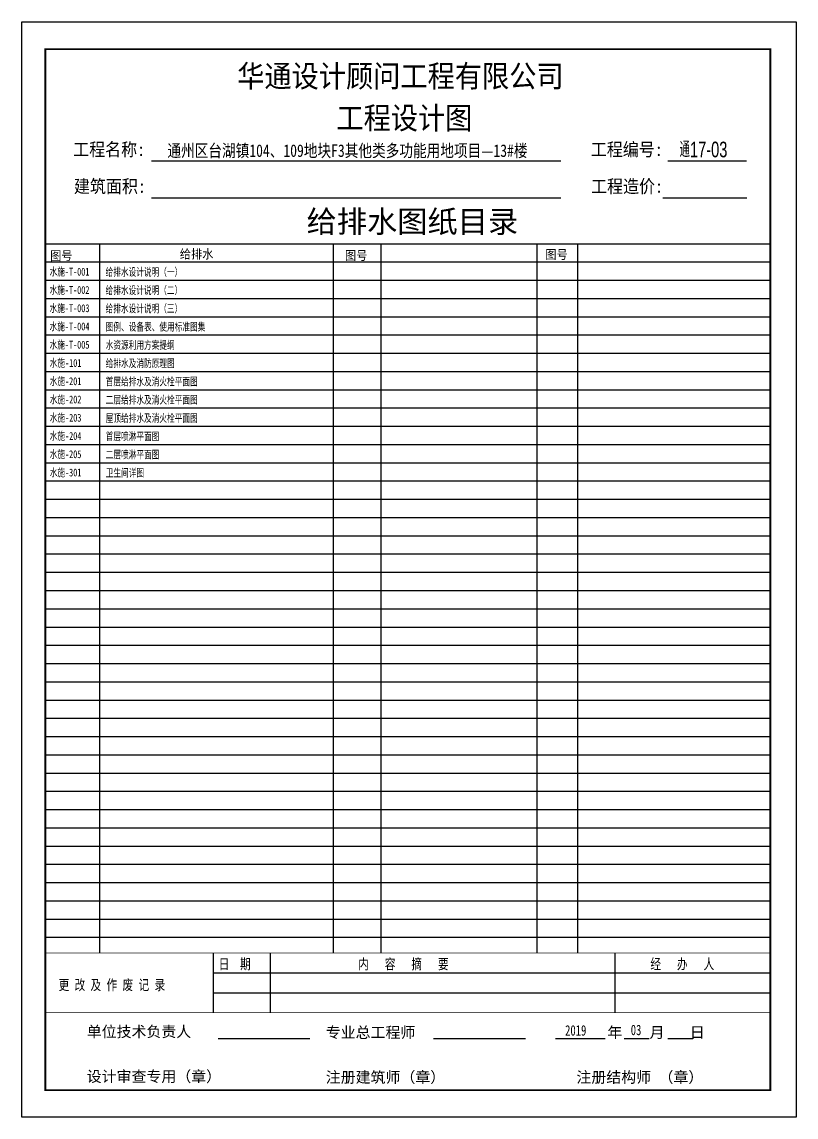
# Model space of a CAD drawing. Extents: x -415214 to 475089, y -207485 to 163917.
# Drawn here: x -415214 to -385514, y 82235 to 124235 of the extents above; entities that cross this region are included whole.
import ezdxf
from ezdxf.enums import TextEntityAlignment as Align

# ---------------------------------------------------------------- set-up
doc = ezdxf.new("R2010")
doc.units = 0
doc.header["$LTSCALE"] = 800
doc.layers.get('0').update_dxf_attribs({"linetype": 'CONTINUOUS'})
doc.layers.add('水-设备-废水', color=7, linetype='CONTINUOUS')
doc.styles.add('-黑体', font='simhei.ttf', dxfattribs={"width": 0.8})
doc.styles.add('_JD', font='ros.shx', dxfattribs={"width": 0.65, "bigfont": 'jd.shx'})
doc.styles.add('H1', font='')
doc.styles.get('H1').set_extended_font_data('SimSun')

msp = doc.modelspace()

# ---------------------------------------------------------------- linework, layer by layer
msp.add_lwpolyline([(-385514, 82235), (-415214, 82235), (-415214, 124235), (-385514, 124235)], close=True)
at = {"layer": '水-设备-废水', "color": 4}
for p, q in [((-410242, 118907), (-394540, 118907)), ((-390429, 118907), (-387422, 118907)), ((-410242, 117495), (-394540, 117495)), ((-410242, 117495), (-398208, 117495)), ((-390632, 117495), (-387401, 117495)), ((-390632, 117495), (-387422, 117495)), ((-407871, 88530), (-407871, 86240)), ((-405684, 88530), (-405684, 86240)), ((-407871, 87767), (-386506, 87767)), ((-407871, 87003), (-386506, 87003)), ((-407687, 85245), (-404163, 85245)), ((-399419, 85245), (-395896, 85245)), ((-394744, 85245), (-392835, 85245)), ((-392106, 85245), (-391156, 85245)), ((-390430, 85245), (-389480, 85245))]:
    msp.add_line(p, q, dxfattribs=at)
at = {"layer": '水-设备-废水'}
for p, q in [((-414320, 115730), (-386512, 115730)), ((-412221, 88530), (-412221, 115730)), ((-403272, 115730), (-403272, 88530)), ((-401435, 88530), (-401435, 115730)), ((-395463, 115730), (-395463, 88530)), ((-393886, 88530), (-393886, 115730)), ((-414320, 115030), (-386512, 115030)), ((-414320, 114330), (-403078, 114330)), ((-403078, 114330), (-386512, 114330)), ((-414320, 113630), (-403078, 113630)), ((-403078, 113630), (-386512, 113630)), ((-414320, 112930), (-403078, 112930)), ((-403078, 112930), (-386512, 112930)), ((-414320, 112230), (-403078, 112230)), ((-403078, 112230), (-386512, 112230)), ((-414320, 111530), (-403078, 111530)), ((-403078, 111530), (-386512, 111530)), ((-414320, 110830), (-386512, 110830)), ((-414314, 110130), (-403078, 110130)), ((-403078, 110130), (-386512, 110130)), ((-414320, 109430), (-386512, 109430)), ((-414326, 108730), (-403090, 108730)), ((-403078, 108730), (-386512, 108730)), ((-414314, 108030), (-403078, 108030)), ((-403078, 108030), (-386512, 108030)), ((-414320, 107330), (-403078, 107330)), ((-403078, 107330), (-386512, 107330)), ((-414314, 106630), (-386512, 106630)), ((-414320, 105930), (-386512, 105930)), ((-414320, 105230), (-386512, 105230)), ((-414320, 104530), (-386512, 104530)), ((-414320, 103830), (-386512, 103830)), ((-414320, 103130), (-386512, 103130)), ((-414320, 102430), (-386512, 102430)), ((-414320, 101730), (-386512, 101730)), ((-414314, 101030), (-386512, 101030)), ((-414320, 100330), (-386512, 100330)), ((-414320, 99630), (-386512, 99630)), ((-414320, 98930), (-386512, 98930)), ((-414320, 98230), (-386512, 98230)), ((-414314, 97530), (-386512, 97530)), ((-414320, 96830), (-386512, 96830)), ((-414320, 96130), (-386512, 96130)), ((-414320, 95430), (-386512, 95430)), ((-414320, 94730), (-386512, 94730)), ((-414314, 94030), (-386512, 94030)), ((-414314, 93330), (-386512, 93330)), ((-414314, 92630), (-386512, 92630)), ((-414314, 91930), (-386512, 91930)), ((-414314, 91230), (-386512, 91230)), ((-414314, 90530), (-386512, 90530)), ((-414320, 89830), (-386512, 89830)), ((-414314, 89130), (-386512, 89130)), ((-392462, 88530), (-392462, 86240))]:
    msp.add_line(p, q, dxfattribs=at)
at = {"layer": '水-设备-废水', "color": 4, "const_width": 71.6}
msp.add_lwpolyline([(-414314, 83269), (-414314, 123192), (-386506, 123192), (-386506, 83269)], close=True, dxfattribs=at)
at = {"layer": '水-设备-废水', "color": 4, "const_width": 33.4}
for points in [[(-414314, 88530), (-386506, 88530)], [(-414314, 86240), (-386506, 86240)]]:
    msp.add_lwpolyline(points, dxfattribs=at)

# ---------------------------------------------------------------- texts
at = {"layer": '水-设备-废水'}
for s, height, style, width, p in [('华通设计顾问工程有限公司', 850, '-黑体', 0.9, (-406955, 121732)), ('工程设计图', 850, '-黑体', 0.9, (-403149, 120124)), ('工程名称:', 500, '-黑体', 0.9, (-413249, 119094)), ('通州区台湖镇104、109地块F3其他类多功能用地项目—13#楼', 480, '-黑体', 0.8, (-409633, 119059)), ('工程编号:', 500, '-黑体', 0.9, (-393390, 119094)), ('建筑面积:', 500, '-黑体', 0.9, (-413219, 117682)), ('工程造价:', 500, '-黑体', 0.9, (-393381, 117682)), ('给排水', 350, '-黑体', 0.9, (-409155, 115160)), ('图号', 350, '-黑体', 0.9, (-395136, 115143)), ('图号', 350, '-黑体', 0.9, (-414132, 115097)), ('图号', 350, '-黑体', 0.9, (-402819, 115105)), ('水施-201', 300, 'H1', 0.7, (-414147, 110306)), ('首层给排水及消火栓平面图', 300, 'H1', 0.7, (-411998, 110293)), ('水施-202', 300, 'H1', 0.7, (-414147, 109606)), ('二层给排水及消火栓平面图', 300, 'H1', 0.7, (-411998, 109593)), ('水施-203', 300, 'H1', 0.7, (-414147, 108906)), ('屋顶给排水及消火栓平面图', 300, 'H1', 0.7, (-411998, 108893)), ('水施-204', 300, 'H1', 0.7, (-414147, 108206)), ('首层喷淋平面图', 300, 'H1', 0.7, (-411998, 108193)), ('水施-205', 300, 'H1', 0.7, (-414147, 107506)), ('二层喷淋平面图', 300, 'H1', 0.7, (-411998, 107493)), ('日  期', 400, '-黑体', 0.75, (-407665, 87906)), ('内   容   摘   要', 400, '-黑体', 0.75, (-402316, 87906)), ('经   办   人', 400, '-黑体', 0.75, (-391105, 87906)), ('更 改 及 作 废 记 录', 400, '-黑体', 0.75, (-413807, 87107)), ('2019', 400, '-黑体', 0.75, (-394376, 85361)), ('03', 400, '-黑体', 0.75, (-391857, 85378))]:
    msp.add_text(s, height=height, dxfattribs=dict(at, style=style, width=width)).set_placement(p)
at = {"layer": '水-设备-废水', "style": '_JD', "width": 0.7}
msp.add_text('通17-03', height=600, dxfattribs=at).set_placement((-389067, 119043), align=Align.CENTER)
at = {"layer": '水-设备-废水', "style": 'H1'}
for s, height, p in [('给排水图纸目录', 850, (-404292, 116155)), ('单位技术负责人', 420, (-412728, 85305)), ('专业总工程师', 420, (-403558, 85274)), ('年', 420, (-392756, 85274)), ('月', 420, (-391135, 85274)), ('日', 420, (-389590, 85274)), ('设计审查专用（章）', 420, (-412728, 83586)), ('注册建筑师（章）', 420, (-403558, 83555)), ('注册结构师 （章）', 420, (-393942, 83555))]:
    msp.add_text(s, height=height, dxfattribs=at).set_placement(p)
at = {"layer": '水-设备-废水', "color": 2, "style": 'H1', "width": 0.7}
for s, p in [('水施-T-001', (-414153, 114506)), ('给排水设计说明（一） ', (-412004, 114493)), ('水施-T-002', (-414153, 113806)), ('给排水设计说明（二） ', (-412004, 113793)), ('水施-T-003', (-414153, 113106)), ('给排水设计说明（三）', (-412004, 113093)), ('水施-T-004', (-414153, 112406)), ('图例、设备表、使用标准图集', (-411998, 112393)), ('水施-T-005', (-414153, 111706)), ('水资源利用方案提纲', (-411998, 111693))]:
    msp.add_text(s, height=300, dxfattribs=at).set_placement(p)
at = {"layer": '水-设备-废水', "color": 3, "style": 'H1', "width": 0.7}
for s, p in [('水施-101', (-414147, 111006)), ('给排水及消防原理图', (-411998, 110993))]:
    msp.add_text(s, height=300, dxfattribs=at).set_placement(p)
at = {"layer": '水-设备-废水', "color": 1, "style": 'H1', "width": 0.7}
for s, p in [('水施-301', (-414147, 106806)), ('卫生间详图', (-411998, 106793))]:
    msp.add_text(s, height=300, dxfattribs=at).set_placement(p)

doc.saveas('drawing.dxf')
